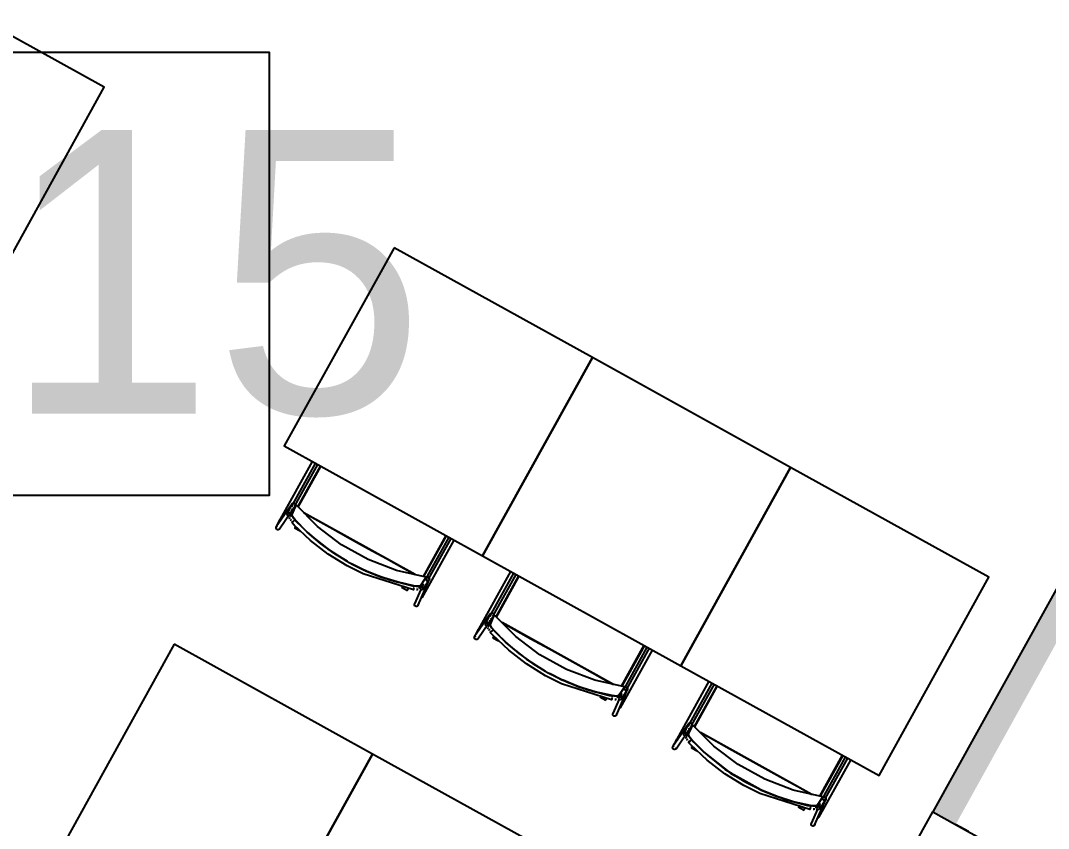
# Model space of a CAD drawing. Header units: metres. Extents: x 2.5 to 42.6, y 0.9 to 31.9.
# Drawn here: x 29.119 to 30.279, y 11.174 to 12.086 of the extents above; entities that cross this region are included whole.
import ezdxf

# ---------------------------------------------------------------- set-up
doc = ezdxf.new("R2010")
doc.units = ezdxf.units.M
for name, color, linetype in [('ARREDI', 9, 'Continuous'), ('PARETI_STRUTTURE', 7, 'Continuous'), ('PILASTRI_SETTI', 8, 'Continuous'), ('WAYFINDING_RIQUADRI', 7, 'Continuous'), ('WAYFINDING_TESTI', 7, 'Continuous')]:
    doc.layers.add(name, color=color, linetype=linetype)

msp = doc.modelspace()

# ---------------------------------------------------------------- linework, layer by layer
at = {"layer": 'ARREDI'}
for points in [[(28.9895, 12.1349), (28.8655, 11.911), (29.0893, 11.787), (29.2134, 12.0108)], [(29.5405, 11.8295), (29.4165, 11.6056), (29.6403, 11.4816), (29.7644, 11.7054)], [(29.7644, 11.7054), (29.6403, 11.4816), (29.8642, 11.3575), (29.9882, 11.5813)], [(29.9882, 11.5813), (29.8641, 11.3575), (30.088, 11.2334), (30.2121, 11.4573)], [(29.2924, 11.3818), (29.1683, 11.1579), (29.3922, 11.0339), (29.5162, 11.2577)], [(29.5162, 11.2577), (29.3922, 11.0339), (29.616, 10.9098), (29.7401, 11.1336)]]:
    msp.add_lwpolyline(points, close=True, dxfattribs=at)
for points in [[(29.432, 11.5369), (29.4575, 11.5829)], [(29.4228, 11.5272), (29.4262, 11.5349)], [(29.4261, 11.5373), (29.4255, 11.5378), (29.4252, 11.5385), (29.4251, 11.5392), (29.4252, 11.5399), (29.4254, 11.5404), (29.4254, 11.5404), (29.4256, 11.5406), (29.4262, 11.541), (29.4269, 11.5413)], [(29.5701, 11.4478), (29.5734, 11.4527), (29.5767, 11.4576), (29.5433, 11.4651), (29.5113, 11.4773), (29.4813, 11.494), (29.454, 11.5147), (29.4299, 11.539), (29.4275, 11.5336), (29.4251, 11.5282), (29.4252, 11.5273), (29.4259, 11.5258), (29.4273, 11.5239), (29.4288, 11.5221)], [(29.4269, 11.5413), (29.4276, 11.5413), (29.4283, 11.541), (29.4289, 11.5405), (29.4293, 11.5398), (29.4294, 11.5391), (29.4292, 11.5384)], [(29.4281, 11.5375), (29.4299, 11.539)], [(29.4121, 11.5228), (29.4121, 11.5228)], [(29.4121, 11.5228), (29.4122, 11.5228), (29.4124, 11.5227), (29.4129, 11.5224)], [(29.4218, 11.526), (29.421, 11.5262), (29.4205, 11.5267), (29.4201, 11.5274), (29.42, 11.5281), (29.42, 11.5282), (29.4201, 11.5288), (29.4202, 11.529), (29.4205, 11.5294), (29.4211, 11.5299), (29.4218, 11.5301)], [(29.4218, 11.5301), (29.4225, 11.5301), (29.4233, 11.5299), (29.4238, 11.5294), (29.4242, 11.5287), (29.4243, 11.528), (29.4243, 11.528), (29.4242, 11.5273), (29.4241, 11.5271), (29.4238, 11.5267), (29.4232, 11.5262), (29.4225, 11.526)], [(29.4222, 11.5249), (29.4229, 11.5234)], [(29.423, 11.5233), (29.4222, 11.5248)], [(29.4243, 11.5215), (29.4235, 11.5226)], [(29.4235, 11.5226), (29.4242, 11.5215)], [(29.4288, 11.5221), (29.4272, 11.524), (29.4259, 11.5259), (29.4252, 11.5273), (29.425, 11.5282)], [(29.4386, 11.5301), (29.4512, 11.5232), (29.4713, 11.5121)], [(29.5645, 11.4604), (29.4386, 11.5301)], [(29.4098, 11.5111), (29.409, 11.5111), (29.4083, 11.5114), (29.4078, 11.5119), (29.4074, 11.5125), (29.4073, 11.5132), (29.4074, 11.514), (29.4076, 11.5144), (29.4076, 11.5144), (29.4078, 11.5146), (29.4084, 11.5151), (29.4091, 11.5153)], [(29.4116, 11.5131), (29.4114, 11.5124), (29.4112, 11.512), (29.4112, 11.512), (29.4111, 11.5118), (29.4105, 11.5113), (29.4098, 11.5111)], [(29.4129, 11.5224), (29.4135, 11.5221)], [(29.4258, 11.5196), (29.4251, 11.5205)], [(29.4252, 11.5191), (29.4254, 11.5193), (29.4258, 11.5196), (29.4263, 11.5201), (29.4269, 11.5206), (29.4274, 11.5211)], [(29.4252, 11.5191), (29.4252, 11.5191)], [(29.4274, 11.5211), (29.4279, 11.5215), (29.4282, 11.5218), (29.4284, 11.5219)], [(29.4293, 11.5151), (29.429, 11.5144), (29.4286, 11.5138), (29.4284, 11.5134), (29.4283, 11.5132)], [(29.4727, 11.4844), (29.4573, 11.4955), (29.4425, 11.5082), (29.4288, 11.5221)], [(29.4289, 11.5219), (29.4426, 11.5082), (29.4574, 11.4955), (29.4727, 11.4844)], [(29.4713, 11.512), (29.4915, 11.5009), (29.5117, 11.4896), (29.5319, 11.4785), (29.552, 11.4673), (29.5645, 11.4604)], [(29.5993, 11.5043), (29.5738, 11.4583)], [(29.4874, 11.4754), (29.4731, 11.4841)], [(29.4732, 11.4841), (29.4874, 11.4754)], [(29.4923, 11.4727), (29.5069, 11.4654)], [(29.5069, 11.4654), (29.4923, 11.4727)], [(29.5074, 11.4651), (29.5252, 11.4579), (29.5438, 11.4521), (29.5627, 11.4478)], [(29.5629, 11.4478), (29.5439, 11.4521), (29.5253, 11.4579), (29.5075, 11.4651)], [(29.5767, 11.4576), (29.5763, 11.4546), (29.5767, 11.4576)], [(29.5765, 11.4568), (29.577, 11.4573), (29.5777, 11.4576), (29.5785, 11.4576), (29.5792, 11.4574), (29.5798, 11.4569), (29.5802, 11.4563)], [(29.5802, 11.4563), (29.5804, 11.4556), (29.5803, 11.4548), (29.5802, 11.4546), (29.5802, 11.4546), (29.58, 11.4542), (29.5794, 11.4537), (29.5787, 11.4534), (29.578, 11.4533), (29.5773, 11.4536)], [(29.6558, 11.4128), (29.6813, 11.4588)], [(29.5556, 11.4426), (29.5558, 11.4428), (29.556, 11.4432), (29.5563, 11.4438), (29.5567, 11.4445)], [(29.5627, 11.4453), (29.5625, 11.4446), (29.5624, 11.4439), (29.5623, 11.4434), (29.5623, 11.4431), (29.5623, 11.4431), (29.5623, 11.4431), (29.5623, 11.4434)], [(29.5628, 11.4474), (29.5629, 11.4478)], [(29.5701, 11.4478), (29.5693, 11.4474), (29.5677, 11.4473), (29.5654, 11.4474), (29.5629, 11.4478), (29.5628, 11.4474)], [(29.563, 11.4474), (29.563, 11.4471), (29.5629, 11.4467), (29.5628, 11.446)], [(29.5629, 11.4478), (29.5653, 11.4474), (29.5676, 11.4473), (29.5693, 11.4474), (29.5701, 11.4478)], [(29.5679, 11.4435), (29.5671, 11.4435), (29.5658, 11.4435)], [(29.5658, 11.4435), (29.5671, 11.4435)], [(29.5694, 11.4452), (29.5694, 11.4459), (29.5697, 11.4465), (29.5698, 11.4466), (29.5703, 11.4471), (29.5703, 11.4471), (29.571, 11.4474), (29.5717, 11.4474), (29.5724, 11.4472), (29.573, 11.4467), (29.5734, 11.4461)], [(29.5737, 11.4501), (29.5729, 11.4489), (29.5695, 11.444)], [(29.5735, 11.4461), (29.5736, 11.4454), (29.5736, 11.4446), (29.5733, 11.4441), (29.5732, 11.444), (29.5727, 11.4435), (29.5727, 11.4435), (29.572, 11.4432), (29.5713, 11.4432), (29.5706, 11.4434), (29.57, 11.4438)], [(29.5711, 11.4347), (29.5716, 11.4344)], [(29.5716, 11.4344), (29.5721, 11.4342), (29.5723, 11.434)], [(29.5724, 11.434), (29.5724, 11.434)], [(29.5637, 11.4258), (29.5635, 11.4265), (29.5636, 11.4272), (29.5637, 11.4275), (29.5637, 11.4275), (29.5639, 11.4279), (29.5644, 11.4284)], [(29.5676, 11.4274), (29.5678, 11.4267), (29.5677, 11.426), (29.5676, 11.4257), (29.5676, 11.4257), (29.5674, 11.4253), (29.5668, 11.4248), (29.5661, 11.4245), (29.5654, 11.4245), (29.5647, 11.4247), (29.5641, 11.4251), (29.5637, 11.4258)], [(29.6466, 11.4031), (29.6483, 11.407), (29.649, 11.4086)], [(29.65, 11.4133), (29.6494, 11.4138), (29.649, 11.4144), (29.6489, 11.4151), (29.6491, 11.4159), (29.6493, 11.4163), (29.6493, 11.4163), (29.6494, 11.4165), (29.65, 11.417), (29.6507, 11.4172)], [(29.7939, 11.3237), (29.7972, 11.3286), (29.8005, 11.3336), (29.7671, 11.3411), (29.7351, 11.3533), (29.7051, 11.3699), (29.6778, 11.3906), (29.6537, 11.4149), (29.6513, 11.4095), (29.6489, 11.4041), (29.649, 11.4032), (29.6498, 11.4017), (29.6511, 11.3999), (29.6527, 11.398)], [(29.6497, 11.41), (29.6501, 11.4109)], [(29.6507, 11.4172), (29.6515, 11.4172), (29.6522, 11.4169), (29.6527, 11.4164), (29.6531, 11.4158), (29.6532, 11.415), (29.6531, 11.4143)], [(29.652, 11.4135), (29.6537, 11.4149)], [(29.636, 11.3988), (29.636, 11.3988), (29.636, 11.3987), (29.6363, 11.3986), (29.6367, 11.3983)], [(29.6367, 11.3983), (29.6373, 11.398)], [(29.6456, 11.4019), (29.6449, 11.4022), (29.6443, 11.4027), (29.6439, 11.4033), (29.6438, 11.404), (29.6438, 11.4041), (29.644, 11.4047), (29.644, 11.4049), (29.6444, 11.4054), (29.6449, 11.4058), (29.6456, 11.4061)], [(29.6456, 11.4061), (29.6464, 11.406), (29.6471, 11.4058), (29.6477, 11.4053), (29.648, 11.4047), (29.6482, 11.4039), (29.6482, 11.4039), (29.648, 11.4032), (29.648, 11.4031), (29.6476, 11.4026), (29.6471, 11.4021), (29.6464, 11.4019)], [(29.646, 11.4008), (29.6468, 11.3993)], [(29.6468, 11.3993), (29.6461, 11.4008)], [(29.6473, 11.3985), (29.6481, 11.3975)], [(29.6481, 11.3974), (29.6474, 11.3985)], [(29.6527, 11.398), (29.651, 11.3999), (29.6497, 11.4018), (29.649, 11.4033), (29.6489, 11.4041)], [(29.6497, 11.3956), (29.649, 11.3964)], [(29.6491, 11.395), (29.6493, 11.3952), (29.6497, 11.3956), (29.6502, 11.396), (29.6507, 11.3965), (29.6513, 11.397)], [(29.6491, 11.395), (29.6491, 11.395)], [(29.6513, 11.397), (29.6517, 11.3974), (29.6521, 11.3977), (29.6523, 11.3979)], [(29.7112, 11.3514), (29.697, 11.36), (29.6812, 11.3715), (29.6664, 11.3842), (29.6527, 11.398)], [(29.6528, 11.3979), (29.6665, 11.3841), (29.6813, 11.3714), (29.697, 11.36), (29.7112, 11.3514)], [(29.6625, 11.4061), (29.675, 11.3991), (29.6951, 11.388), (29.7153, 11.3768), (29.7355, 11.3656), (29.7557, 11.3544), (29.7759, 11.3432), (29.7884, 11.3363)], [(29.7884, 11.3363), (29.6625, 11.4061)], [(29.6336, 11.387), (29.6329, 11.387), (29.6322, 11.3873), (29.6316, 11.3878), (29.6312, 11.3884), (29.6311, 11.3892), (29.6312, 11.3899), (29.6315, 11.3903), (29.6315, 11.3904), (29.6316, 11.3905), (29.6322, 11.391), (29.6329, 11.3912)], [(29.6354, 11.3891), (29.6353, 11.3883), (29.6351, 11.3879), (29.6351, 11.3879), (29.6349, 11.3877), (29.6343, 11.3872), (29.6336, 11.387)], [(29.6532, 11.391), (29.6528, 11.3903), (29.6525, 11.3898), (29.6522, 11.3893), (29.6521, 11.3891)], [(29.8231, 11.3802), (29.7976, 11.3342)], [(29.7308, 11.3413), (29.7161, 11.3486)], [(29.7162, 11.3486), (29.7307, 11.3413)], [(29.7313, 11.341), (29.7491, 11.3338), (29.7676, 11.328), (29.7866, 11.3237)], [(29.7867, 11.3237), (29.7677, 11.328), (29.7491, 11.3338), (29.7313, 11.341)], [(29.7975, 11.326), (29.7967, 11.3248), (29.7934, 11.3199)], [(29.8005, 11.3336), (29.8001, 11.3306), (29.8005, 11.3336)], [(29.8003, 11.3327), (29.8009, 11.3332), (29.8016, 11.3335), (29.8023, 11.3335), (29.803, 11.3333), (29.8036, 11.3329), (29.8041, 11.3322)], [(29.8041, 11.3322), (29.8042, 11.3315), (29.8041, 11.3308), (29.8041, 11.3305), (29.8041, 11.3305), (29.8038, 11.3301), (29.8033, 11.3296), (29.8026, 11.3293), (29.8018, 11.3293), (29.8011, 11.3295)], [(29.8797, 11.2887), (29.9052, 11.3347)], [(29.7795, 11.3185), (29.7796, 11.3188), (29.7798, 11.3192), (29.7802, 11.3198), (29.7805, 11.3204)], [(29.7865, 11.3212), (29.7864, 11.3205), (29.7863, 11.3199), (29.7862, 11.3194), (29.7861, 11.3191), (29.7861, 11.319), (29.7861, 11.3191), (29.7862, 11.3193)], [(29.7869, 11.3233), (29.7868, 11.3231), (29.7867, 11.3226), (29.7866, 11.322)], [(29.7867, 11.3237), (29.7891, 11.3233), (29.7914, 11.3232), (29.7931, 11.3234), (29.7939, 11.3237)], [(29.794, 11.3237), (29.7932, 11.3234), (29.7915, 11.3232), (29.7893, 11.3233), (29.7867, 11.3237)], [(29.7918, 11.3195), (29.7909, 11.3194), (29.7897, 11.3195)], [(29.7897, 11.3195), (29.791, 11.3194)], [(29.7932, 11.3211), (29.7933, 11.3219), (29.7935, 11.3224), (29.7936, 11.3225), (29.7941, 11.323), (29.7942, 11.323), (29.7948, 11.3233), (29.7956, 11.3233), (29.7963, 11.3231), (29.7969, 11.3226), (29.7973, 11.322)], [(29.7973, 11.322), (29.7975, 11.3213), (29.7974, 11.3205), (29.7972, 11.32), (29.7971, 11.3199), (29.7966, 11.3194), (29.7965, 11.3194), (29.7959, 11.3191), (29.7951, 11.3191), (29.7944, 11.3193), (29.7938, 11.3198)], [(29.7875, 11.3017), (29.7873, 11.3024), (29.7874, 11.3032), (29.7875, 11.3034), (29.7875, 11.3034), (29.7878, 11.3038), (29.7883, 11.3043)], [(29.7915, 11.3034), (29.7917, 11.3026), (29.7916, 11.3019), (29.7915, 11.3017), (29.7915, 11.3017), (29.7912, 11.3012), (29.7907, 11.3007), (29.79, 11.3004), (29.7892, 11.3004), (29.7885, 11.3006), (29.7879, 11.3011), (29.7875, 11.3017)], [(29.7949, 11.3107), (29.7955, 11.3104)], [(29.7955, 11.3103), (29.7959, 11.3101), (29.7962, 11.31)], [(29.7962, 11.3099), (29.7962, 11.3099)], [(30.0178, 11.1997), (30.0211, 11.2046), (30.0244, 11.2095), (29.991, 11.217), (29.9589, 11.2292), (29.929, 11.2458), (29.9016, 11.2665), (29.8776, 11.2908), (29.8751, 11.2855), (29.8727, 11.2801), (29.8729, 11.2792), (29.8736, 11.2777), (29.875, 11.2758), (29.8765, 11.2739)], [(29.8738, 11.2892), (29.8732, 11.2897), (29.8729, 11.2903), (29.8728, 11.2911), (29.8729, 11.2918), (29.8731, 11.2922), (29.8731, 11.2923), (29.8733, 11.2924), (29.8739, 11.2929), (29.8746, 11.2931)], [(29.8746, 11.2931), (29.8753, 11.2931), (29.876, 11.2929), (29.8766, 11.2924), (29.8769, 11.2917), (29.8771, 11.291), (29.8769, 11.2902)], [(29.8758, 11.2894), (29.8776, 11.2908)], [(29.8694, 11.2778), (29.8687, 11.2781), (29.8682, 11.2786), (29.8678, 11.2792), (29.8677, 11.28), (29.8677, 11.28), (29.8678, 11.2807), (29.8679, 11.2808), (29.8682, 11.2813), (29.8688, 11.2818), (29.8695, 11.282)], [(29.8695, 11.282), (29.8702, 11.282), (29.8709, 11.2817), (29.8715, 11.2812), (29.8719, 11.2806), (29.872, 11.2799), (29.872, 11.2799), (29.8719, 11.2791), (29.8718, 11.279), (29.8715, 11.2785), (29.8709, 11.2781), (29.8702, 11.2778)], [(29.8704, 11.279), (29.8722, 11.283), (29.8729, 11.2845)], [(29.8765, 11.2739), (29.8749, 11.2759), (29.8736, 11.2777), (29.8728, 11.2792), (29.8727, 11.2801)], [(29.8735, 11.2859), (29.8739, 11.2868)], [(29.8863, 11.282), (29.8989, 11.2751), (29.919, 11.2639), (29.9392, 11.2527), (29.9594, 11.2415), (29.9796, 11.2303), (29.9997, 11.2192), (30.0122, 11.2122)], [(30.0122, 11.2122), (29.8863, 11.282)], [(29.8598, 11.2747), (29.8598, 11.2747), (29.8599, 11.2747), (29.8601, 11.2745), (29.8606, 11.2743)], [(29.8606, 11.2743), (29.8611, 11.274)], [(29.8707, 11.2752), (29.8699, 11.2767)], [(29.8699, 11.2767), (29.8706, 11.2753)], [(29.872, 11.2733), (29.8712, 11.2745)], [(29.8712, 11.2744), (29.8719, 11.2734)], [(29.8735, 11.2715), (29.8728, 11.2723)], [(29.8729, 11.271), (29.8731, 11.2711), (29.8735, 11.2715), (29.874, 11.2719), (29.8746, 11.2724), (29.8751, 11.2729)], [(29.8729, 11.271), (29.8729, 11.2709)], [(29.8751, 11.2729), (29.8756, 11.2734), (29.8759, 11.2737), (29.8761, 11.2738)], [(29.9546, 11.2172), (29.9208, 11.236), (29.8902, 11.2601), (29.8765, 11.2739)], [(29.8766, 11.2738), (29.8903, 11.26), (29.9208, 11.2359), (29.9546, 11.2172)], [(29.8575, 11.2629), (29.8567, 11.2629), (29.856, 11.2632), (29.8554, 11.2637), (29.8551, 11.2644), (29.855, 11.2651), (29.8551, 11.2658), (29.8553, 11.2663), (29.8553, 11.2663), (29.8555, 11.2665), (29.8561, 11.2669), (29.8568, 11.2672)], [(29.8593, 11.265), (29.8591, 11.2643), (29.8589, 11.2638), (29.8589, 11.2638), (29.8587, 11.2636), (29.8582, 11.2632), (29.8575, 11.2629)], [(29.877, 11.2669), (29.8766, 11.2663), (29.8763, 11.2657), (29.8761, 11.2653), (29.876, 11.265)], [(30.047, 11.2562), (30.0215, 11.2101)], [(29.9551, 11.217), (29.9729, 11.2098), (29.9915, 11.204), (30.0104, 11.1996)], [(30.0106, 11.1996), (29.9916, 11.2039), (29.973, 11.2097), (29.9552, 11.217)], [(30.0244, 11.2095), (30.024, 11.2065), (30.0244, 11.2095)], [(30.0242, 11.2086), (30.0247, 11.2091), (30.0254, 11.2094), (30.0262, 11.2095), (30.0269, 11.2092), (30.0275, 11.2088), (30.0279, 11.2082)], [(30.0107, 11.1992), (30.0107, 11.199), (30.0106, 11.1985), (30.0105, 11.1979)], [(30.0106, 11.1996), (30.013, 11.1993), (30.0153, 11.1992), (30.017, 11.1993), (30.0178, 11.1997)], [(30.0178, 11.1997), (30.017, 11.1993), (30.0154, 11.1991), (30.0131, 11.1993), (30.0106, 11.1996)], [(30.0171, 11.1971), (30.0171, 11.1978), (30.0174, 11.1983), (30.0175, 11.1984), (30.018, 11.1989), (30.018, 11.1989), (30.0187, 11.1992), (30.0194, 11.1992), (30.0201, 11.199), (30.0207, 11.1986), (30.0211, 11.1979)], [(30.0214, 11.2019), (30.0205, 11.2007), (30.0172, 11.1958)], [(30.0211, 11.1979), (30.0213, 11.1972), (30.0212, 11.1965), (30.021, 11.196), (30.0209, 11.1958), (30.0204, 11.1954), (30.0204, 11.1953), (30.0197, 11.195), (30.019, 11.195), (30.0182, 11.1952), (30.0176, 11.1957)], [(30.0279, 11.2082), (30.0281, 11.2074), (30.028, 11.2067), (30.0279, 11.2065), (30.0279, 11.2065), (30.0277, 11.206), (30.0271, 11.2055), (30.0264, 11.2052), (30.0257, 11.2052), (30.0249, 11.2054)], [(30.0033, 11.1944), (30.0035, 11.1947), (30.0037, 11.1951), (30.004, 11.1957), (30.0044, 11.1963)], [(30.0103, 11.1972), (30.0102, 11.1964), (30.0101, 11.1958), (30.01, 11.1953), (30.01, 11.195), (30.01, 11.195), (30.01, 11.195), (30.01, 11.1952)], [(30.0156, 11.1954), (30.0148, 11.1953), (30.0135, 11.1954)], [(30.0135, 11.1954), (30.0148, 11.1953)], [(30.0187, 11.1866), (30.0193, 11.1863)], [(30.0193, 11.1863), (30.0198, 11.186), (30.02, 11.1859)], [(30.0113, 11.1776), (30.0112, 11.1783), (30.0113, 11.1791), (30.0113, 11.1793), (30.0113, 11.1793), (30.0116, 11.1798), (30.0121, 11.1803)], [(30.0153, 11.1793), (30.0155, 11.1786), (30.0154, 11.1778), (30.0153, 11.1776), (30.0153, 11.1776), (30.0151, 11.1772), (30.0145, 11.1767), (30.0138, 11.1764), (30.0131, 11.1763), (30.0124, 11.1766), (30.0118, 11.177), (30.0113, 11.1776)], [(30.0201, 11.1859), (30.0201, 11.1859)]]:
    msp.add_lwpolyline(points, dxfattribs=at)
at = {"layer": 'PARETI_STRUTTURE'}
for points in [[(30.5876, 11.9845), (30.3586, 11.5713), (30.1486, 11.1924), (30.1745, 11.1781)], [(29.4482, 11.588), (29.4121, 11.5228)], [(29.4249, 11.537), (29.452, 11.5859)], [(29.4542, 11.5847), (29.4282, 11.5379)], [(29.4324, 11.5365), (29.458, 11.5826)], [(29.4254, 11.5404), (29.4076, 11.5144)], [(29.4112, 11.512), (29.429, 11.5379)], [(29.4202, 11.529), (29.4252, 11.5396)], [(29.4291, 11.5377), (29.4291, 11.5376), (29.429, 11.5375), (29.429, 11.5374), (29.4289, 11.5373), (29.4288, 11.5371), (29.4288, 11.537), (29.4287, 11.5369), (29.4287, 11.5368), (29.4286, 11.5367), (29.4286, 11.5366), (29.4285, 11.5364), (29.4285, 11.5363), (29.4284, 11.5362), (29.4283, 11.5361), (29.4283, 11.536), (29.4282, 11.5358), (29.4282, 11.5357), (29.4281, 11.5356), (29.4281, 11.5355), (29.428, 11.5354), (29.4279, 11.5352), (29.4279, 11.5351), (29.4278, 11.535), (29.4278, 11.5349), (29.4277, 11.5348), (29.4277, 11.5346), (29.4276, 11.5345), (29.4276, 11.5344), (29.4275, 11.5343), (29.4274, 11.5342), (29.4274, 11.5341), (29.4273, 11.5339), (29.4273, 11.5338), (29.4272, 11.5337), (29.4272, 11.5336), (29.4271, 11.5335), (29.4271, 11.5333), (29.427, 11.5332), (29.4269, 11.5331), (29.4269, 11.533), (29.4268, 11.5329), (29.4268, 11.5327), (29.4267, 11.5326), (29.4266, 11.5325), (29.4266, 11.5324), (29.4265, 11.5323), (29.4265, 11.5322), (29.4264, 11.532), (29.4264, 11.5319), (29.4263, 11.5318), (29.4263, 11.5317), (29.4262, 11.5316), (29.4261, 11.5314), (29.4261, 11.5313), (29.426, 11.5312), (29.426, 11.5311), (29.4259, 11.531), (29.4259, 11.5309), (29.4258, 11.5307), (29.4258, 11.5306), (29.4257, 11.5305), (29.4256, 11.5304), (29.4256, 11.5303), (29.4255, 11.5301), (29.4255, 11.53), (29.4254, 11.5299), (29.4254, 11.5298), (29.4253, 11.5297), (29.4253, 11.5296), (29.4252, 11.5294), (29.4251, 11.5293), (29.4251, 11.5292), (29.425, 11.5291), (29.425, 11.529), (29.4249, 11.5288), (29.4249, 11.5287), (29.4248, 11.5286), (29.4247, 11.5285), (29.4247, 11.5284), (29.4246, 11.5282), (29.4246, 11.5281), (29.4245, 11.528), (29.4245, 11.5279), (29.4244, 11.5278), (29.4244, 11.5276), (29.4243, 11.5275), (29.4242, 11.5274), (29.4242, 11.5273), (29.4241, 11.5272), (29.4241, 11.5271)], [(29.4075, 11.5142), (29.4081, 11.5154), (29.4088, 11.5168), (29.4104, 11.5197), (29.4121, 11.5228)], [(29.4245, 11.5311), (29.4236, 11.5295)], [(29.4877, 11.4703), (29.4663, 11.4836), (29.4462, 11.499), (29.4278, 11.5163), (29.4252, 11.5191)], [(29.4283, 11.5131), (29.4345, 11.5097)], [(29.4284, 11.522), (29.4465, 11.5045), (29.4662, 11.489), (29.4873, 11.4755), (29.4898, 11.474)], [(29.5988, 11.5046), (29.5732, 11.4584)], [(29.5763, 11.4551), (29.6026, 11.5025)], [(29.6047, 11.5013), (29.5791, 11.4551)], [(29.5724, 11.434), (29.6085, 11.4992)], [(29.5623, 11.4431), (29.5058, 11.4612), (29.4877, 11.4703)], [(29.4898, 11.474), (29.5123, 11.463), (29.5358, 11.4543), (29.5601, 11.448), (29.563, 11.4474)], [(29.5676, 11.4257), (29.5802, 11.4546)], [(29.5697, 11.4465), (29.576, 11.4563)], [(29.5802, 11.4546), (29.5797, 11.454), (29.5796, 11.4539), (29.5795, 11.4538), (29.5795, 11.4536), (29.5794, 11.4535), (29.5793, 11.4534), (29.5792, 11.4533), (29.5792, 11.4532), (29.5791, 11.4531), (29.579, 11.453), (29.579, 11.4529), (29.5789, 11.4528), (29.5788, 11.4527), (29.5787, 11.4525), (29.5787, 11.4524), (29.5786, 11.4523), (29.5785, 11.4522), (29.5785, 11.4521), (29.5784, 11.452), (29.5783, 11.4519), (29.5782, 11.4518), (29.5782, 11.4517), (29.5781, 11.4515), (29.578, 11.4514), (29.578, 11.4513), (29.5779, 11.4512), (29.5778, 11.4511), (29.5777, 11.451), (29.5777, 11.4509), (29.5776, 11.4508), (29.5775, 11.4507), (29.5775, 11.4506), (29.5774, 11.4505), (29.5773, 11.4503), (29.5772, 11.4502), (29.5772, 11.4501), (29.5771, 11.45), (29.577, 11.4499), (29.577, 11.4498), (29.5769, 11.4497), (29.5768, 11.4496), (29.5768, 11.4495), (29.5767, 11.4493), (29.5766, 11.4492), (29.5765, 11.4491), (29.5765, 11.449), (29.5764, 11.4489), (29.5763, 11.4488), (29.5763, 11.4487), (29.5762, 11.4486), (29.5761, 11.4485), (29.5761, 11.4484), (29.576, 11.4482), (29.5759, 11.4481), (29.5758, 11.448), (29.5758, 11.4479), (29.5757, 11.4478), (29.5756, 11.4477), (29.5756, 11.4476), (29.5755, 11.4475), (29.5754, 11.4474), (29.5753, 11.4472), (29.5753, 11.4471), (29.5752, 11.447), (29.5751, 11.4469), (29.5751, 11.4468), (29.575, 11.4467), (29.5749, 11.4466), (29.5748, 11.4465), (29.5748, 11.4464), (29.5747, 11.4463), (29.5746, 11.4461), (29.5746, 11.446), (29.5745, 11.4459), (29.5744, 11.4458), (29.5743, 11.4457), (29.5743, 11.4456), (29.5742, 11.4455), (29.5741, 11.4454), (29.5741, 11.4453), (29.574, 11.4451), (29.5739, 11.445), (29.5739, 11.4449), (29.5738, 11.4448), (29.5737, 11.4447), (29.5736, 11.4446), (29.5736, 11.4445), (29.5735, 11.4444), (29.5734, 11.4443), (29.5734, 11.4442), (29.5733, 11.4441)], [(29.5762, 11.4563), (29.5758, 11.4553)], [(29.579, 11.4549), (29.5776, 11.4523)], [(29.6721, 11.4639), (29.636, 11.3988)], [(29.6488, 11.4129), (29.6759, 11.4618)], [(29.678, 11.4606), (29.6521, 11.4138)], [(29.6562, 11.4124), (29.6818, 11.4585)], [(29.5489, 11.4463), (29.5556, 11.4425)], [(29.5707, 11.4437), (29.5637, 11.4275)], [(29.5733, 11.4495), (29.5714, 11.4452)], [(29.572, 11.4474), (29.5729, 11.4489)], [(29.6493, 11.4163), (29.6315, 11.3903)], [(29.6351, 11.3879), (29.6529, 11.4139)], [(29.644, 11.4049), (29.6491, 11.4155)], [(29.6483, 11.407), (29.6474, 11.4054)], [(29.653, 11.4137), (29.6529, 11.4135), (29.6529, 11.4134), (29.6528, 11.4133), (29.6527, 11.4132), (29.6527, 11.4131), (29.6526, 11.413), (29.6526, 11.4128), (29.6525, 11.4127), (29.6525, 11.4126), (29.6524, 11.4125), (29.6524, 11.4124), (29.6523, 11.4122), (29.6522, 11.4121), (29.6522, 11.412), (29.6521, 11.4119), (29.6521, 11.4118), (29.652, 11.4116), (29.652, 11.4115), (29.6519, 11.4114), (29.6518, 11.4113), (29.6518, 11.4112), (29.6517, 11.4111), (29.6517, 11.4109), (29.6516, 11.4108), (29.6516, 11.4107), (29.6515, 11.4106), (29.6515, 11.4105), (29.6514, 11.4103), (29.6513, 11.4102), (29.6513, 11.4101), (29.6512, 11.41), (29.6512, 11.4099), (29.6511, 11.4097), (29.6511, 11.4096), (29.651, 11.4095), (29.651, 11.4094), (29.6509, 11.4093), (29.6508, 11.4092), (29.6508, 11.409), (29.6507, 11.4089), (29.6507, 11.4088), (29.6506, 11.4087), (29.6506, 11.4086), (29.6505, 11.4084), (29.6504, 11.4083), (29.6504, 11.4082), (29.6503, 11.4081), (29.6503, 11.408), (29.6502, 11.4079), (29.6502, 11.4077), (29.6501, 11.4076), (29.65, 11.4075), (29.65, 11.4074), (29.6499, 11.4073), (29.6499, 11.4071), (29.6498, 11.407), (29.6498, 11.4069), (29.6497, 11.4068), (29.6497, 11.4067), (29.6496, 11.4066), (29.6495, 11.4064), (29.6495, 11.4063), (29.6494, 11.4062), (29.6494, 11.4061), (29.6493, 11.406), (29.6493, 11.4058), (29.6492, 11.4057), (29.6492, 11.4056), (29.6491, 11.4055), (29.649, 11.4054), (29.649, 11.4052), (29.6489, 11.4051), (29.6489, 11.405), (29.6488, 11.4049), (29.6488, 11.4048), (29.6487, 11.4046), (29.6486, 11.4045), (29.6486, 11.4044), (29.6485, 11.4043), (29.6485, 11.4042), (29.6484, 11.4041), (29.6484, 11.4039), (29.6483, 11.4038), (29.6483, 11.4037), (29.6482, 11.4036), (29.6481, 11.4035), (29.6481, 11.4033), (29.648, 11.4032), (29.648, 11.4031), (29.648, 11.4031)], [(29.6313, 11.3901), (29.6319, 11.3913), (29.6327, 11.3927), (29.6342, 11.3956), (29.636, 11.3988)], [(29.7116, 11.3462), (29.6901, 11.3595), (29.67, 11.3749), (29.6516, 11.3923), (29.649, 11.395)], [(29.6523, 11.3979), (29.6703, 11.3804), (29.69, 11.3649), (29.7112, 11.3514), (29.7137, 11.35)], [(29.6521, 11.3891), (29.6583, 11.3856)], [(29.7962, 11.3099), (29.8324, 11.3751)], [(29.8226, 11.3805), (29.797, 11.3343)], [(29.8002, 11.3311), (29.8264, 11.3784)], [(29.8286, 11.3772), (29.803, 11.331)], [(29.7137, 11.35), (29.7362, 11.3389), (29.7597, 11.3302), (29.7839, 11.3239), (29.7869, 11.3233)], [(29.7861, 11.319), (29.7296, 11.3371), (29.7116, 11.3462)], [(29.8959, 11.3399), (29.8598, 11.2747)], [(29.8726, 11.2888), (29.8997, 11.3378)], [(29.7915, 11.3017), (29.8041, 11.3305)], [(29.7935, 11.3224), (29.7999, 11.3323)], [(29.7971, 11.3254), (29.7952, 11.3212)], [(29.8041, 11.3305), (29.8035, 11.3299), (29.8034, 11.3298), (29.8034, 11.3297), (29.8033, 11.3296), (29.8032, 11.3295), (29.8031, 11.3294), (29.8031, 11.3292), (29.803, 11.3291), (29.8029, 11.329), (29.8029, 11.3289), (29.8028, 11.3288), (29.8027, 11.3287), (29.8027, 11.3286), (29.8026, 11.3285), (29.8025, 11.3284), (29.8024, 11.3283), (29.8024, 11.3281), (29.8023, 11.328), (29.8022, 11.3279), (29.8022, 11.3278), (29.8021, 11.3277), (29.802, 11.3276), (29.802, 11.3275), (29.8019, 11.3274), (29.8018, 11.3273), (29.8017, 11.3271), (29.8017, 11.327), (29.8016, 11.3269), (29.8015, 11.3268), (29.8015, 11.3267), (29.8014, 11.3266), (29.8013, 11.3265), (29.8012, 11.3264), (29.8012, 11.3263), (29.8011, 11.3262), (29.801, 11.326), (29.801, 11.3259), (29.8009, 11.3258), (29.8008, 11.3257), (29.8007, 11.3256), (29.8007, 11.3255), (29.8006, 11.3254), (29.8005, 11.3253), (29.8005, 11.3252), (29.8004, 11.325), (29.8003, 11.325), (29.8002, 11.3248), (29.8002, 11.3247), (29.8001, 11.3246), (29.8, 11.3245), (29.8, 11.3244), (29.7999, 11.3243), (29.7998, 11.3242), (29.7998, 11.3241), (29.7997, 11.324), (29.7996, 11.3238), (29.7995, 11.3237), (29.7995, 11.3236), (29.7994, 11.3235), (29.7993, 11.3234), (29.7993, 11.3233), (29.7992, 11.3232), (29.7991, 11.3231), (29.799, 11.323), (29.799, 11.3229), (29.7989, 11.3227), (29.7988, 11.3226), (29.7988, 11.3225), (29.7987, 11.3224), (29.7986, 11.3223), (29.7985, 11.3222), (29.7985, 11.3221), (29.7984, 11.322), (29.7983, 11.3219), (29.7983, 11.3217), (29.7982, 11.3216), (29.7981, 11.3215), (29.798, 11.3214), (29.798, 11.3213), (29.7979, 11.3212), (29.7978, 11.3211), (29.7978, 11.321), (29.7977, 11.3209), (29.7976, 11.3208), (29.7975, 11.3206), (29.7975, 11.3205), (29.7974, 11.3204), (29.7973, 11.3203), (29.7973, 11.3202), (29.7972, 11.3201), (29.7971, 11.32)], [(29.8001, 11.3323), (29.7997, 11.3313)], [(29.8029, 11.3308), (29.8014, 11.3283)], [(29.9019, 11.3366), (29.8759, 11.2898)], [(29.8801, 11.2883), (29.9054, 11.334)], [(29.7728, 11.3222), (29.7795, 11.3185)], [(29.7946, 11.3197), (29.7875, 11.3034)], [(29.7958, 11.3232), (29.7963, 11.3241)], [(29.8731, 11.2922), (29.8553, 11.2663)], [(29.8679, 11.2808), (29.8729, 11.2915)], [(29.8589, 11.2638), (29.8767, 11.2898)], [(29.8722, 11.283), (29.8713, 11.2813)], [(29.8768, 11.2896), (29.8768, 11.2895), (29.8767, 11.2894), (29.8766, 11.2892), (29.8766, 11.2891), (29.8765, 11.289), (29.8765, 11.2889), (29.8764, 11.2888), (29.8764, 11.2886), (29.8763, 11.2885), (29.8763, 11.2884), (29.8762, 11.2883), (29.8761, 11.2882), (29.8761, 11.2881), (29.876, 11.2879), (29.876, 11.2878), (29.8759, 11.2877), (29.8759, 11.2876), (29.8758, 11.2875), (29.8757, 11.2873), (29.8757, 11.2872), (29.8756, 11.2871), (29.8756, 11.287), (29.8755, 11.2869), (29.8755, 11.2867), (29.8754, 11.2866), (29.8754, 11.2865), (29.8753, 11.2864), (29.8752, 11.2863), (29.8752, 11.2861), (29.8751, 11.286), (29.8751, 11.2859), (29.875, 11.2858), (29.875, 11.2857), (29.8749, 11.2856), (29.8749, 11.2854), (29.8748, 11.2853), (29.8747, 11.2852), (29.8747, 11.2851), (29.8746, 11.285), (29.8746, 11.2848), (29.8745, 11.2847), (29.8745, 11.2846), (29.8744, 11.2845), (29.8743, 11.2844), (29.8743, 11.2843), (29.8742, 11.2841), (29.8742, 11.284), (29.8741, 11.2839), (29.8741, 11.2838), (29.874, 11.2837), (29.8739, 11.2836), (29.8739, 11.2834), (29.8738, 11.2833), (29.8738, 11.2832), (29.8737, 11.2831), (29.8737, 11.283), (29.8736, 11.2828), (29.8736, 11.2827), (29.8735, 11.2826), (29.8734, 11.2825), (29.8734, 11.2824), (29.8733, 11.2822), (29.8733, 11.2821), (29.8732, 11.282), (29.8732, 11.2819), (29.8731, 11.2818), (29.8731, 11.2816), (29.873, 11.2815), (29.8729, 11.2814), (29.8729, 11.2813), (29.8728, 11.2812), (29.8728, 11.2811), (29.8727, 11.2809), (29.8727, 11.2808), (29.8726, 11.2807), (29.8725, 11.2806), (29.8725, 11.2805), (29.8724, 11.2803), (29.8724, 11.2802), (29.8723, 11.2801), (29.8723, 11.28), (29.8722, 11.2799), (29.8722, 11.2797), (29.8721, 11.2796), (29.872, 11.2795), (29.872, 11.2794), (29.8719, 11.2793), (29.8719, 11.2792), (29.8718, 11.279), (29.8718, 11.279)], [(29.8552, 11.2661), (29.8558, 11.2672), (29.8565, 11.2687), (29.8581, 11.2715), (29.8598, 11.2747)], [(29.9354, 11.2221), (29.9139, 11.2355), (29.8939, 11.2509), (29.8755, 11.2682), (29.8729, 11.2709)], [(29.8761, 11.2738), (29.8942, 11.2564), (29.9138, 11.2408), (29.935, 11.2273), (29.9375, 11.2259)], [(29.8759, 11.265), (29.8822, 11.2615)], [(30.0465, 11.2564), (30.0209, 11.2103)], [(30.0201, 11.1859), (30.0562, 11.251)], [(30.024, 11.207), (30.0503, 11.2543)], [(30.0524, 11.2531), (30.0268, 11.207)], [(30.01, 11.195), (29.9535, 11.213), (29.9354, 11.2221)], [(29.9375, 11.2259), (29.96, 11.2149), (29.9835, 11.2061), (30.0078, 11.1998), (30.0107, 11.1992)], [(29.9966, 11.1981), (30.0033, 11.1944)], [(30.0153, 11.1776), (30.0279, 11.2065)], [(30.0174, 11.1983), (30.0237, 11.2082)], [(30.021, 11.2013), (30.0191, 11.1971)], [(30.0196, 11.1991), (30.0201, 11.2)], [(30.0279, 11.2065), (30.0274, 11.2058), (30.0273, 11.2057), (30.0272, 11.2056), (30.0271, 11.2055), (30.0271, 11.2054), (30.027, 11.2053), (30.0269, 11.2052), (30.0269, 11.2051), (30.0268, 11.205), (30.0267, 11.2049), (30.0266, 11.2047), (30.0266, 11.2046), (30.0265, 11.2045), (30.0264, 11.2044), (30.0264, 11.2043), (30.0263, 11.2042), (30.0262, 11.2041), (30.0261, 11.204), (30.0261, 11.2039), (30.026, 11.2037), (30.0259, 11.2036), (30.0259, 11.2035), (30.0258, 11.2034), (30.0257, 11.2033), (30.0256, 11.2032), (30.0256, 11.2031), (30.0255, 11.203), (30.0254, 11.2029), (30.0254, 11.2028), (30.0253, 11.2026), (30.0252, 11.2025), (30.0252, 11.2024), (30.0251, 11.2023), (30.025, 11.2022), (30.0249, 11.2021), (30.0249, 11.202), (30.0248, 11.2019), (30.0247, 11.2018), (30.0247, 11.2016), (30.0246, 11.2015), (30.0245, 11.2014), (30.0244, 11.2013), (30.0244, 11.2012), (30.0243, 11.2011), (30.0242, 11.201), (30.0242, 11.2009), (30.0241, 11.2008), (30.024, 11.2007), (30.0239, 11.2005), (30.0239, 11.2004), (30.0238, 11.2003), (30.0237, 11.2002), (30.0237, 11.2001), (30.0236, 11.2), (30.0235, 11.1999), (30.0234, 11.1998), (30.0234, 11.1997), (30.0233, 11.1995), (30.0232, 11.1994), (30.0232, 11.1993), (30.0231, 11.1992), (30.023, 11.1991), (30.023, 11.199), (30.0229, 11.1989), (30.0228, 11.1988), (30.0227, 11.1987), (30.0227, 11.1986), (30.0226, 11.1985), (30.0225, 11.1983), (30.0225, 11.1982), (30.0224, 11.1981), (30.0223, 11.198), (30.0223, 11.1979), (30.0222, 11.1978), (30.0221, 11.1977), (30.022, 11.1976), (30.022, 11.1975), (30.0219, 11.1973), (30.0218, 11.1972), (30.0218, 11.1971), (30.0217, 11.197), (30.0216, 11.1969), (30.0215, 11.1968), (30.0215, 11.1967), (30.0214, 11.1966), (30.0213, 11.1965), (30.0213, 11.1964), (30.0212, 11.1962), (30.0211, 11.1961), (30.021, 11.196), (30.021, 11.196)], [(30.0239, 11.2082), (30.0235, 11.2072)], [(30.0267, 11.2068), (30.0253, 11.2042)], [(29.9196, 10.7792), (29.9454, 10.7649), (29.9196, 10.7792), (30.1486, 11.1925)], [(30.0184, 11.1956), (30.0113, 11.1793)], [(30.1486, 11.1925), (30.1745, 11.1781)], [(30.1889, 11.1701), (30.1745, 11.1781), (30.2089, 11.1591)]]:
    msp.add_lwpolyline(points, dxfattribs=at)
at = {"layer": 'PILASTRI_SETTI'}
msp.add_solid([(30.1745, 11.1781), (30.3844, 11.5569), (30.1486, 11.1924), (30.3586, 11.5713)], dxfattribs=at)
at = {"layer": 'WAYFINDING_RIQUADRI'}
msp.add_lwpolyline([(27.8, 11.55), (29.4, 11.55), (29.4, 12.05), (27.8, 12.05)], close=True, dxfattribs=at)

# ---------------------------------------------------------------- texts
at = {"layer": 'WAYFINDING_TESTI', "insert": (28.6, 11.8), "char_height": 0.32, "attachment_point": 5}
msp.add_mtext('AULA 115', dxfattribs=at)

doc.saveas('drawing.dxf')
